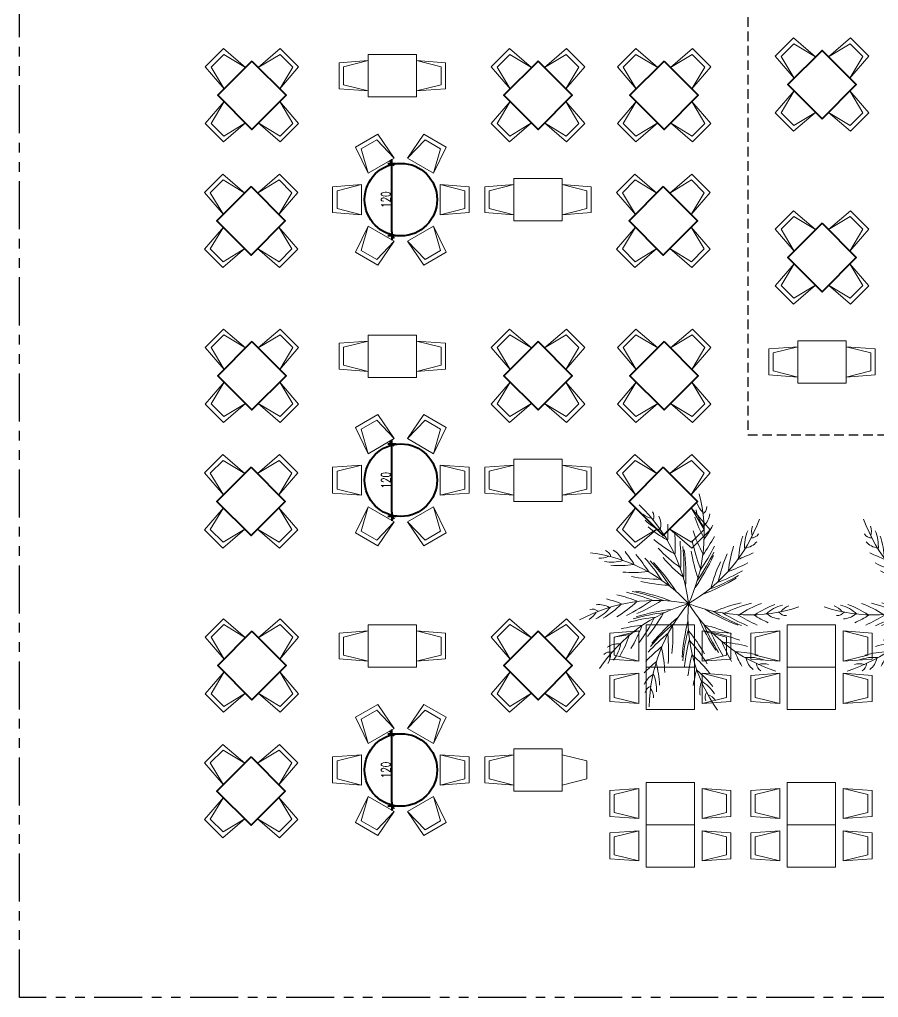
# Model space of a CAD drawing. Header units: millimetres. Extents: x 38967 to 51721, y 49836 to 53207.
# Drawn here: x 38967 to 40388, y 49836 to 51453 of the extents above; entities that cross this region are included whole.
import ezdxf

# ---------------------------------------------------------------- set-up
doc = ezdxf.new("R2010")
doc.units = ezdxf.units.MM
doc.header["$LTSCALE"] = 5
for name, pattern in [('CONTINUA', [0]), ('HIDDEN2', [4.7625, 3.175, -1.5875]), ('PHANTOM2', [31.75, 15.875, -3.175, 3.175, -3.175, 3.175, -3.175])]:
    doc.linetypes.add(name, pattern=pattern)
doc.layers.get('DEFPOINTS').update_dxf_attribs({"linetype": 'CONTINUA'})
for name, color, linetype, lineweight in [('0_agac', 99, 'Continuous', 0), ('Zf_', 1, 'Continuous', 40), ('zf_tefris', 84, 'Continuous', 5)]:
    doc.layers.add(name, color=color, linetype=linetype, lineweight=lineweight)
doc.layers.add('ax', color=1, linetype='PHANTOM2')
doc.layers.add('trace_down', color=8, linetype='HIDDEN2')
doc.styles.add('Olcu50', font='txt.shx', dxfattribs={"width": 0.7, "height": 15})
doc.dimstyles.new('Olcu50', dxfattribs={"dimtxt": 15, "dimasz": 7, "dimexe": 1.25, "dimexo": 0.625, "dimgap": 2.5, "dimtad": 1, "dimdec": 0, "dimzin": 9, "dimtxsty": 'Olcu50', "dimblk": 'CENTIK', "dimcen": 7, "dimse1": 1, "dimse2": 1, "dimclrd": 256, "dimclrt": 10, "dimazin": 2, "dimtfac": 1, "dimtdec": 0, "dimtix": 1, "dimtmove": 0, "dimatfit": 3, "dimldrblk": 'CENTIK', "dimfxl": 1, "dimlwd": -1, "dimarcsym": 0})

# ---------------------------------------------------------------- blocks, each defined once
blk = doc.blocks.new('palmiye')
at = {"layer": '0_agac'}
for centre, radius, start, end in [((653.5, 117), 678, 161.8706, 201.5936), ((-60.8, 316.9), 80.8, 308.4321, 338.3515), ((42.7, 251.4), 83.5, 182.879, 221.5346), ((8.8, 272.9), 35.1, 173.7791, 233.0395), ((-141.1, 302.1), 163.9, 317.4391, 345.0127), ((386.5, 439.9), 678, 197.8706, 237.5936), ((-377.5, 382.8), 426.3, 326.0526, 338.8318), ((-226.8, 187.1), 35.1, 209.7791, 269.0395), ((-308.9, 181.7), 80.8, 344.4321, 14.3515), ((-365.2, 122.6), 163.9, 353.4391, 21.0127), ((660.7, 553.7), 800.1, 206.1883, 211.1386), ((-463.1, 358.1), 521.1, 327.5529, 339.111), ((609.6, -472.6), 678, 110.1725, 149.8955), ((-186.7, 189.6), 83.5, 218.879, 257.5346), ((-603.9, 48.9), 426.3, 2.0526, 14.8318), ((661.2, 487.5), 800.1, 204.5673, 211.2107), ((-651.8, 317.4), 702.2, 334.6755, 344.6307), ((956.8, -207.5), 800.1, 154.4902, 159.4404), ((336.6, 90.1), 83.5, 131.1808, 169.8364), ((332.4, 130), 35.1, 122.081, 181.3414), ((323.8, 211.9), 80.8, 256.734, 286.6534), ((135.6, 797.4), 800.1, 242.1883, 247.1386), ((-658.6, -21.4), 521.1, 3.5529, 15.111), ((-787.3, -165.2), 702.2, 10.6755, 20.6307), ((667.6, 426), 800.1, 202.9483, 211.3077), ((675, 384.9), 800.1, 201.6825, 211.4019), ((-603, 227.4), 644.4, 337.0347, 347.4268), ((860.8, -292.1), 800.1, 151.2501, 159.6096), ((905.2, -249), 800.1, 152.8691, 159.5126), ((179.2, 501.3), 426.3, 274.3545, 287.1337), ((262.4, 265.8), 163.9, 265.741, 293.3146), ((174.9, 744.1), 800.1, 240.5673, 247.2107), ((-695, -209.3), 644.4, 13.0347, 23.4268), ((682.2, 354.6), 800.1, 200.5186, 211.4981), ((813.8, -347.8), 800.1, 148.8205, 159.8), ((833.2, -323.4), 800.1, 149.9844, 159.7037), ((106.8, 553.1), 521.1, 275.8548, 287.4128), ((216.2, 698.1), 800.1, 238.9483, 247.3077), ((-82.5, 581.9), 644.4, 285.3366, 295.7287), ((-42.1, 676), 702.2, 282.9774, 292.9325), ((-32.3, 543.2), 678, 234.9681, 274.6912), ((-431.3, -82.2), 80.8, 21.5297, 51.4491), ((-440.5, -163.3), 163.9, 30.5366, 58.1102), ((-586.4, -366), 426.3, 39.1502, 51.9294), ((246.3, 669.2), 800.1, 237.6825, 247.4019), ((270, 648.9), 800.1, 236.5186, 247.4981), ((552.8, -757.8), 800.1, 114.3202, 125.2997), ((582.7, -748.6), 800.1, 115.4841, 125.2035), ((623.1, -738.5), 800.1, 116.7498, 125.1093), ((684.1, -728.1), 800.1, 118.3688, 125.0123), ((750.1, -723.2), 800.1, 119.9899, 124.9402), ((-368.9, -28.4), 35.1, 246.8767, 306.1371), ((-338.5, -2.2), 83.5, 255.9765, 294.6321), ((-587.6, -455.1), 521.1, 40.6505, 52.2085), ((-603.6, -647.5), 702.2, 47.7731, 57.7282), ((-503.3, -626.9), 644.4, 50.1322, 60.5244), ((313.9, -745), 678, 75.6722, 115.3952), ((480.4, 385.1), 521.1, 241.3545, 252.9126), ((510.8, 301.4), 426.3, 239.8542, 252.6334), ((445.9, 60.2), 163.9, 231.2407, 258.8143), ((407.5, -126.6), 83.5, 96.6805, 135.3361), ((426.7, -91.3), 35.1, 87.5807, 146.8411), ((466, -19), 80.8, 222.2337, 252.1531), ((-448.1, 677), 800.1, 279.2858, 284.2361), ((-384.6, 658.3), 800.1, 277.6648, 284.3082), ((340.8, 516.1), 644.4, 250.8363, 261.2284), ((427.3, 570.7), 702.2, 248.4771, 258.4323), ((-418.9, 381.5), 678, 270.9681, 310.6912), ((-627.8, 57.1), 678, 304.0339, 343.7569), ((-323.9, 646.5), 800.1, 276.0458, 284.4052), ((-282.4, 641.6), 800.1, 274.7801, 284.4994), ((-251.3, 639.7), 800.1, 273.6161, 284.5957), ((-641.6, -266), 678, 331.6319, 11.355), ((-55.3, -805.9), 678, 43.6319, 83.355), ((-436.2, -631.2), 678, 7.6319, 47.355), ((140.4, -943.6), 800.1, 82.2799, 93.2595), ((170.6, -951.6), 800.1, 83.4439, 93.1632), ((636.5, 248.8), 644.4, 218.796, 229.1882), ((-112.1, -841.9), 644.4, 86.1322, 96.5244), ((-679.1, 314.2), 800.1, 310.7801, 320.4994), ((-652.8, 330.9), 800.1, 309.6161, 320.5957), ((-796.1, -112.9), 800.1, 342.6819, 353.6614), ((-358.7, -857.6), 800.1, 46.2799, 57.2595), ((210.3, -964.5), 800.1, 84.7096, 93.069), ((738.8, 249.2), 702.2, 216.4368, 226.392), ((267.4, -988), 800.1, 86.3286, 92.972), ((685.4, 63.7), 521.1, 209.3143, 220.8723), ((-281.4, -752.5), 521.1, 76.6505, 88.2085), ((-181.2, -917.5), 702.2, 83.7731, 93.7282), ((-771.5, 267.6), 800.1, 313.6648, 320.3082), ((-715.5, 293.7), 800.1, 312.0458, 320.4052), ((296.8, -800.8), 644.4, 119.198, 129.5901), ((-809.1, -141.3), 800.1, 343.8458, 353.5652), ((-712, -494.7), 800.1, 10.2799, 21.2595), ((-710.3, -525.9), 800.1, 11.4439, 21.1632), ((-339, -881.8), 800.1, 47.4439, 57.1632), ((743.4, -184.6), 644.4, 182.796, 193.1882), ((-314.5, -915.6), 800.1, 48.7096, 57.069), ((326, -1018.9), 800.1, 87.9496, 92.8999), ((666.7, -23.4), 426.3, 207.814, 220.5932), ((-374.1, -358.9), 80.8, 57.5297, 87.4491), ((-333.9, -429.9), 163.9, 66.5366, 94.1102), ((-332.8, -679.7), 426.3, 75.1502, 87.9294), ((-346.1, -239.7), 83.5, 291.9765, 330.6321), ((-833.9, 245.5), 800.1, 315.2858, 320.2361), ((280.2, -901.8), 702.2, 116.8388, 126.794), ((-828.4, -178.3), 800.1, 345.1116, 353.471), ((575.3, -598), 644.4, 146.796, 157.1882), ((-710.3, -567.6), 800.1, 12.7096, 21.069), ((826.5, -244.4), 702.2, 180.4368, 190.392), ((483.8, -193.5), 163.9, 199.2004, 226.774), ((352.1, -331.4), 83.5, 64.6403, 103.2959), ((387.1, -311.7), 35.1, 55.5404, 114.8009), ((458.8, -271.2), 80.8, 190.1934, 220.1128), ((-355.3, -278.7), 35.1, 282.8767, 342.1371), ((-861.1, -230.7), 800.1, 346.7306, 353.374), ((607.3, -695.2), 702.2, 144.4368, 154.392), ((674.2, -363.1), 521.1, 173.3143, 184.8723), ((-282.1, -968.2), 800.1, 50.3286, 56.972), ((106.2, -818.2), 521.1, 109.7162, 121.2743), ((414.4, -701.7), 521.1, 137.3143, 148.8723), ((-715, -629.2), 800.1, 14.3286, 20.972), ((608, -422.5), 426.3, 171.814, 184.5932), ((-252.8, -1027.7), 800.1, 51.9496, 56.8999), ((23.4, -785.3), 426.3, 108.2159, 120.9952), ((-901.4, -283.4), 800.1, 348.3516, 353.3019), ((360, -452.6), 163.9, 163.2004, 190.774), ((-113.8, -576.5), 163.9, 99.6024, 127.176), ((-227.8, -423.8), 83.5, 325.0423, 3.6979), ((325.8, -710.9), 426.3, 135.814, 148.5932), ((-726.3, -694.5), 800.1, 15.9496, 20.8999), ((172.4, -486.8), 83.5, 28.6403, 67.2959), ((-186.2, -538.9), 80.8, 90.5954, 120.5148), ((-214.2, -461.5), 35.1, 315.9424, 15.2029), ((107.5, -589.4), 163.9, 127.2004, 154.774), ((-64.4, -506.9), 83.5, 352.6403, 31.2959), ((294, -500.8), 80.8, 154.1934, 184.1128), ((212.2, -491.4), 35.1, 19.5404, 78.8009), ((25.8, -589.7), 80.8, 118.1934, 148.1128), ((-34.8, -534), 35.1, 343.5404, 42.8009)]:
    blk.add_arc(centre, radius, start, end, dxfattribs=at)
blk = doc.blocks.new('CENTIK')
for p, q in [((-1, 0), (1, 0)), ((-0.57, -0.57), (0.57, 0.57)), ((0, 1), (0, -1))]:
    blk.add_line(p, q)
blk = doc.blocks.new('*D177')
at = {"layer": 'DEFPOINTS', "color": 0, "transparency": 16777216}
for p in [(39583.4, 51215.3), (39598.3, 51215.3), (39598.3, 51095.3)]:
    blk.add_point(p, dxfattribs=at)
at = {"layer": 'Zf_', "transparency": 16777216}
blk.add_line((39583.4, 51102.3), (39583.4, 51208.3), dxfattribs=at)
at = {"layer": 'Zf_', "transparency": 16777216, "xscale": 7, "yscale": 7, "zscale": 7}
for p, rotation in [((39583.4, 51215.3), 90), ((39583.4, 51095.3), 270)]:
    blk.add_blockref('CENTIK', p, dxfattribs=dict(at, rotation=rotation))
at = {"layer": 'Zf_', "color": 10, "transparency": 16777216, "insert": (39573.4, 51155.3), "char_height": 15, "attachment_point": 5, "rotation": 90, "style": 'Olcu50'}
blk.add_mtext('120', dxfattribs=at)
blk = doc.blocks.new('*D170')
at = {"layer": 'DEFPOINTS', "color": 0, "transparency": 16777216}
for p in [(39583.4, 50751.4), (39598.3, 50751.4), (39598.3, 50631.4)]:
    blk.add_point(p, dxfattribs=at)
at = {"layer": 'Zf_', "transparency": 16777216}
blk.add_line((39583.4, 50638.4), (39583.4, 50744.4), dxfattribs=at)
at = {"layer": 'Zf_', "transparency": 16777216, "xscale": 7, "yscale": 7, "zscale": 7}
for p, rotation in [((39583.4, 50751.4), 90), ((39583.4, 50631.4), 270)]:
    blk.add_blockref('CENTIK', p, dxfattribs=dict(at, rotation=rotation))
at = {"layer": 'Zf_', "color": 10, "transparency": 16777216, "insert": (39573.4, 50691.4), "char_height": 15, "attachment_point": 5, "rotation": 90, "style": 'Olcu50'}
blk.add_mtext('120', dxfattribs=at)
blk = doc.blocks.new('*D171')
at = {"layer": 'DEFPOINTS', "color": 0, "transparency": 16777216}
for p in [(39583.4, 50272.3), (39598.3, 50272.3), (39598.3, 50152.3)]:
    blk.add_point(p, dxfattribs=at)
at = {"layer": 'Zf_', "transparency": 16777216}
blk.add_line((39583.4, 50159.3), (39583.4, 50265.3), dxfattribs=at)
at = {"layer": 'Zf_', "transparency": 16777216, "xscale": 7, "yscale": 7, "zscale": 7}
for p, rotation in [((39583.4, 50272.3), 90), ((39583.4, 50152.3), 270)]:
    blk.add_blockref('CENTIK', p, dxfattribs=dict(at, rotation=rotation))
at = {"layer": 'Zf_', "color": 10, "transparency": 16777216, "insert": (39573.4, 50212.3), "char_height": 15, "attachment_point": 5, "rotation": 90, "style": 'Olcu50'}
blk.add_mtext('120', dxfattribs=at)

msp = doc.modelspace()

# ---------------------------------------------------------------- linework, layer by layer
at = {"layer": 'ax'}
msp.add_lwpolyline([(38967.4, 52899.6), (45044.2, 52899.6), (45044.2, 49836.2), (38967.4, 49836.2)], close=True, dxfattribs=at)
at = {"layer": 'trace_down'}
msp.add_lwpolyline([(40172.4, 51766.6), (40172.4, 50766.6), (43680.4, 50766.6), (43680.4, 51766.6)], dxfattribs=at)
at = {"layer": 'Zf_'}
for p, q in [((40238.3, 51345.6, 0), (40294.9, 51402.1, 0)), ((39351.8, 51384.5, 0), (39295.3, 51327.9, 0)), ((39825.1, 51384.5, 0), (39881.7, 51327.9, 0)), ((40033.7, 51384.5, 0), (39977.1, 51327.9, 0)), ((40294.9, 51289, 0), (40238.3, 51345.6, 0)), ((39295.3, 51327.9, 0), (39351.8, 51271.4, 0)), ((39881.7, 51327.9, 0), (39825.1, 51271.4, 0)), ((39977.1, 51327.9, 0), (40033.7, 51271.4, 0)), ((39350.6, 51176.8, 0), (39294, 51120.3, 0)), ((40032.4, 51176.8, 0), (39975.9, 51120.3, 0)), ((39294, 51120.3, 0), (39350.6, 51063.7, 0)), ((39975.9, 51120.3, 0), (40032.4, 51063.7, 0)), ((40294.9, 51116.3, 0), (40238.3, 51059.7, 0)), ((40238.3, 51059.7, 0), (40294.9, 51003.1, 0)), ((39351.8, 50920.6, 0), (39295.3, 50864.1, 0)), ((39825.1, 50920.6, 0), (39881.7, 50864.1, 0)), ((40033.7, 50920.6, 0), (39977.1, 50864.1, 0)), ((39295.3, 50864.1, 0), (39351.8, 50807.5, 0)), ((39881.7, 50864.1, 0), (39825.1, 50807.5, 0)), ((39977.1, 50864.1, 0), (40033.7, 50807.5, 0)), ((39350.6, 50713, 0), (39294, 50656.4, 0)), ((40032.4, 50713, 0), (39975.9, 50656.4, 0)), ((39294, 50656.4, 0), (39350.6, 50599.8, 0)), ((39975.9, 50656.4, 0), (40032.4, 50599.8, 0)), ((39351.8, 50441.6, 0), (39295.3, 50385, 0)), ((39825.1, 50441.6, 0), (39881.7, 50385, 0)), ((39295.3, 50385, 0), (39351.8, 50328.4, 0)), ((39881.7, 50385, 0), (39825.1, 50328.4, 0)), ((39350.6, 50233.9, 0), (39294, 50177.3, 0)), ((39294, 50177.3, 0), (39350.6, 50120.8, 0))]:
    msp.add_line(p, q, dxfattribs=at)
at = {"layer": 'Zf_', "elevation": 0}
for points in [[(40294.9, 51289), (40351.4, 51345.6), (40294.9, 51402.1), (40238.3, 51345.6)], [(39351.8, 51384.5), (39408.4, 51327.9), (39351.8, 51271.4), (39295.3, 51327.9)], [(39825.1, 51384.5), (39768.5, 51327.9), (39825.1, 51271.4), (39881.7, 51327.9)], [(40033.7, 51384.5), (40090.3, 51327.9), (40033.7, 51271.4), (39977.1, 51327.9)], [(39350.6, 51176.8), (39407.1, 51120.3), (39350.6, 51063.7), (39294, 51120.3)], [(40032.4, 51176.8), (40089, 51120.3), (40032.4, 51063.7), (39975.9, 51120.3)], [(40294.9, 51116.3), (40351.4, 51059.7), (40294.9, 51003.1), (40238.3, 51059.7)], [(39351.8, 50920.6), (39408.4, 50864.1), (39351.8, 50807.5), (39295.3, 50864.1)], [(39825.1, 50920.6), (39768.5, 50864.1), (39825.1, 50807.5), (39881.7, 50864.1)], [(40033.7, 50920.6), (40090.3, 50864.1), (40033.7, 50807.5), (39977.1, 50864.1)], [(39350.6, 50713), (39407.1, 50656.4), (39350.6, 50599.8), (39294, 50656.4)], [(40032.4, 50713), (40089, 50656.4), (40032.4, 50599.8), (39975.9, 50656.4)], [(39351.8, 50441.6), (39408.4, 50385), (39351.8, 50328.4), (39295.3, 50385)], [(39825.1, 50441.6), (39768.5, 50385), (39825.1, 50328.4), (39881.7, 50385)], [(39350.6, 50233.9), (39407.1, 50177.3), (39350.6, 50120.8), (39294, 50177.3)]]:
    msp.add_lwpolyline(points, close=True, dxfattribs=at)
at = {"layer": 'Zf_'}
for centre in [(39598.3, 51155.3, 0), (39598.3, 50691.4, 0), (39598.3, 50212.3, 0)]:
    msp.add_circle(centre, 60, dxfattribs=at)
at = {"layer": 'zf_tefris'}
for p, q in [((39785.1, 51190.3, 0), (39865.1, 51190.3, 0)), ((39865.1, 51190.3, 0), (39785.1, 51190.3, 0)), ((39785.1, 51190.3, 0), (39785.1, 51120.3, 0)), ((39865.1, 51120.3, 0), (39865.1, 51190.3, 0)), ((39865.1, 51120.3, 0), (39785.1, 51120.3, 0)), ((39785.1, 51120.3, 0), (39865.1, 51120.3, 0)), ((40334.9, 50922, 0), (40254.9, 50922, 0)), ((40254.9, 50922, 0), (40334.9, 50922, 0)), ((40254.9, 50852, 0), (40254.9, 50922, 0)), ((40334.9, 50922, 0), (40334.9, 50852, 0)), ((40254.9, 50852, 0), (40334.9, 50852, 0)), ((40334.9, 50852, 0), (40254.9, 50852, 0)), ((39785.1, 50726.4, 0), (39865.1, 50726.4, 0)), ((39865.1, 50726.4, 0), (39785.1, 50726.4, 0)), ((39785.1, 50726.4, 0), (39785.1, 50656.4, 0)), ((39865.1, 50656.4, 0), (39865.1, 50726.4, 0)), ((39865.1, 50656.4, 0), (39785.1, 50656.4, 0)), ((39785.1, 50656.4, 0), (39865.1, 50656.4, 0)), ((40004, 50382.1, 0), (40004, 50452.1, 0)), ((40084, 50452.1, 0), (40004, 50452.1, 0)), ((40084, 50452.1, 0), (40084, 50382.1, 0)), ((40084, 50382.1, 0), (40084, 50452.1, 0)), ((40237.5, 50382.1, 0), (40237.5, 50452.1, 0)), ((40317.5, 50452.1, 0), (40237.5, 50452.1, 0)), ((40317.5, 50452.1, 0), (40317.5, 50382.1, 0)), ((40317.5, 50382.1, 0), (40317.5, 50452.1, 0)), ((40084, 50382.1, 0), (40004, 50382.1, 0)), ((40004, 50382.1, 0), (40084, 50382.1, 0)), ((40004, 50312.1, 0), (40004, 50382.1, 0)), ((40084, 50382.1, 0), (40084, 50312.1, 0)), ((40317.5, 50382.1, 0), (40237.5, 50382.1, 0)), ((40237.5, 50382.1, 0), (40317.5, 50382.1, 0)), ((40237.5, 50312.1, 0), (40237.5, 50382.1, 0)), ((40317.5, 50382.1, 0), (40317.5, 50312.1, 0)), ((40004, 50312.1, 0), (40084, 50312.1, 0)), ((40084, 50312.1, 0), (40004, 50312.1, 0)), ((40084, 50312.1, 0), (40004, 50312.1, 0)), ((40004, 50312.1, 0), (40084, 50312.1, 0)), ((40237.5, 50312.1, 0), (40317.5, 50312.1, 0)), ((40317.5, 50312.1, 0), (40237.5, 50312.1, 0)), ((40317.5, 50312.1, 0), (40237.5, 50312.1, 0)), ((40237.5, 50312.1, 0), (40317.5, 50312.1, 0)), ((39785.1, 50247.3, 0), (39865.1, 50247.3, 0)), ((39865.1, 50247.3, 0), (39785.1, 50247.3, 0)), ((39785.1, 50247.3, 0), (39785.1, 50177.3, 0)), ((39865.1, 50177.3, 0), (39865.1, 50247.3, 0)), ((40004, 50121.8, 0), (40004, 50191.8, 0)), ((40084, 50191.8, 0), (40004, 50191.8, 0)), ((40084, 50191.8, 0), (40084, 50121.8, 0)), ((40084, 50121.8, 0), (40084, 50191.8, 0)), ((40237.5, 50121.8, 0), (40237.5, 50191.8, 0)), ((40317.5, 50191.8, 0), (40237.5, 50191.8, 0)), ((40317.5, 50191.8, 0), (40317.5, 50121.8, 0)), ((40317.5, 50121.8, 0), (40317.5, 50191.8, 0)), ((39865.1, 50177.3, 0), (39785.1, 50177.3, 0)), ((39785.1, 50177.3, 0), (39865.1, 50177.3, 0)), ((40084, 50121.8, 0), (40004, 50121.8, 0)), ((40004, 50121.8, 0), (40084, 50121.8, 0)), ((40004, 50051.8, 0), (40004, 50121.8, 0)), ((40084, 50121.8, 0), (40084, 50051.8, 0)), ((40317.5, 50121.8, 0), (40237.5, 50121.8, 0)), ((40237.5, 50121.8, 0), (40317.5, 50121.8, 0)), ((40237.5, 50051.8, 0), (40237.5, 50121.8, 0)), ((40317.5, 50121.8, 0), (40317.5, 50051.8, 0)), ((40004, 50051.8, 0), (40084, 50051.8, 0)), ((40084, 50051.8, 0), (40004, 50051.8, 0)), ((40084, 50051.8, 0), (40004, 50051.8, 0)), ((40004, 50051.8, 0), (40084, 50051.8, 0)), ((40237.5, 50051.8, 0), (40317.5, 50051.8, 0)), ((40317.5, 50051.8, 0), (40237.5, 50051.8, 0)), ((40317.5, 50051.8, 0), (40237.5, 50051.8, 0)), ((40237.5, 50051.8, 0), (40317.5, 50051.8, 0))]:
    msp.add_line(p, q, dxfattribs=at)
at = {"layer": 'zf_tefris', "elevation": 0}
for points in [[(40217.6, 51392.5), (40247.9, 51422.8), (40284.3, 51391.5), (40248.9, 51356.2)], [(40372.1, 51392.5), (40341.8, 51422.8), (40305.5, 51391.5), (40340.8, 51356.2)], [(39304.9, 51405.2), (39274.6, 51374.9), (39305.9, 51338.5), (39341.2, 51373.9)], [(39398.8, 51405.2), (39429.1, 51374.9), (39397.8, 51338.5), (39362.4, 51373.9)], [(39778.1, 51405.2), (39747.8, 51374.9), (39779.1, 51338.5), (39814.5, 51373.9)], [(39872.1, 51405.2), (39902.4, 51374.9), (39871.1, 51338.5), (39835.7, 51373.9)], [(39986.7, 51405.2), (39956.4, 51374.9), (39987.7, 51338.5), (40023.1, 51373.9)], [(40080.7, 51405.2), (40111, 51374.9), (40079.6, 51338.5), (40044.3, 51373.9)], [(40227.3, 51392.1), (40248.3, 51413.1), (40284.3, 51391.5), (40248.9, 51356.2)], [(40362.5, 51392.1), (40341.4, 51413.1), (40305.5, 51391.5), (40340.8, 51356.2)], [(39305.3, 51395.5), (39284.2, 51374.5), (39305.9, 51338.5), (39341.2, 51373.9)], [(39398.4, 51395.5), (39419.4, 51374.5), (39397.8, 51338.5), (39362.4, 51373.9)], [(39496.3, 51338.7), (39496.3, 51381.6), (39544.2, 51385.1), (39544.2, 51335.1)], [(39503.4, 51345.3), (39503.4, 51375), (39544.2, 51385.1), (39544.2, 51335.1)], [(39624.2, 51325.1), (39624.2, 51395.1), (39544.2, 51395.1), (39544.2, 51325.1)], [(39672, 51338.7), (39672, 51381.6), (39624.2, 51385.1), (39624.2, 51335.1)], [(39664.9, 51345.3), (39664.9, 51375), (39624.2, 51385.1), (39624.2, 51335.1)], [(39778.5, 51395.5), (39757.5, 51374.5), (39779.1, 51338.5), (39814.5, 51373.9)], [(39871.7, 51395.5), (39892.7, 51374.5), (39871.1, 51338.5), (39835.7, 51373.9)], [(39987.1, 51395.5), (39966.1, 51374.5), (39987.7, 51338.5), (40023.1, 51373.9)], [(40080.3, 51395.5), (40101.3, 51374.5), (40079.6, 51338.5), (40044.3, 51373.9)], [(40247.9, 51268.3), (40217.6, 51298.6), (40248.9, 51335), (40284.3, 51299.6)], [(40248.3, 51278), (40227.3, 51299), (40248.9, 51335), (40284.3, 51299.6)], [(40341.8, 51268.3), (40372.1, 51298.6), (40340.8, 51335), (40305.5, 51299.6)], [(40341.4, 51278), (40362.5, 51299), (40340.8, 51335), (40305.5, 51299.6)], [(39274.6, 51281), (39304.9, 51250.7), (39341.2, 51282), (39305.9, 51317.3)], [(39284.2, 51281.4), (39305.3, 51260.4), (39341.2, 51282), (39305.9, 51317.3)], [(39429.1, 51281), (39398.8, 51250.7), (39362.4, 51282), (39397.8, 51317.3)], [(39419.4, 51281.4), (39398.4, 51260.4), (39362.4, 51282), (39397.8, 51317.3)], [(39747.8, 51281), (39778.1, 51250.7), (39814.5, 51282), (39779.1, 51317.3)], [(39757.5, 51281.4), (39778.5, 51260.4), (39814.5, 51282), (39779.1, 51317.3)], [(39902.4, 51281), (39872.1, 51250.7), (39835.7, 51282), (39871.1, 51317.3)], [(39892.7, 51281.4), (39871.7, 51260.4), (39835.7, 51282), (39871.1, 51317.3)], [(39956.4, 51281), (39986.7, 51250.7), (40023.1, 51282), (39987.7, 51317.3)], [(39966.1, 51281.4), (39987.1, 51260.4), (40023.1, 51282), (39987.7, 51317.3)], [(40111, 51281), (40080.7, 51250.7), (40044.3, 51282), (40079.6, 51317.3)], [(40101.3, 51281.4), (40080.3, 51260.4), (40044.3, 51282), (40079.6, 51317.3)], [(39560.4, 51263.7), (39523.3, 51242.3), (39544.1, 51199.1), (39587.4, 51224.1)], [(39673.3, 51242.3), (39636.2, 51263.7), (39609.1, 51224.1), (39652.4, 51199.1)], [(39558.3, 51254.3), (39532.6, 51239.4), (39544.1, 51199.1), (39587.4, 51224.1)], [(39664, 51239.4), (39638.3, 51254.3), (39609.1, 51224.1), (39652.4, 51199.1)], [(39303.6, 51197.6), (39273.3, 51167.3), (39304.6, 51130.9), (39340, 51166.2)], [(39397.5, 51197.6), (39427.8, 51167.3), (39396.5, 51130.9), (39361.2, 51166.2)], [(39865.1, 51120.3), (39865.1, 51190.3), (39785.1, 51190.3), (39785.1, 51120.3)], [(39985.5, 51197.6), (39955.1, 51167.3), (39986.5, 51130.9), (40021.8, 51166.2)], [(40079.4, 51197.6), (40109.7, 51167.3), (40078.4, 51130.9), (40043, 51166.2)], [(39304, 51187.9), (39283, 51166.8), (39304.6, 51130.9), (39340, 51166.2)], [(39397.1, 51187.9), (39418.1, 51166.8), (39396.5, 51130.9), (39361.2, 51166.2)], [(39485.4, 51176.7), (39485.4, 51133.8), (39533.3, 51130.3), (39533.3, 51180.3)], [(39492.6, 51170.1), (39492.6, 51140.4), (39533.3, 51130.3), (39533.3, 51180.3)], [(39711.2, 51133.8), (39711.2, 51176.7), (39663.3, 51180.3), (39663.3, 51130.3)], [(39704, 51140.4), (39704, 51170.1), (39663.3, 51180.3), (39663.3, 51130.3)], [(39737.2, 51133.8), (39737.2, 51176.7), (39785.1, 51180.3), (39785.1, 51130.3)], [(39744.4, 51140.4), (39744.4, 51170.1), (39785.1, 51180.3), (39785.1, 51130.3)], [(39913, 51133.8), (39913, 51176.7), (39865.1, 51180.3), (39865.1, 51130.3)], [(39905.8, 51140.4), (39905.8, 51170.1), (39865.1, 51180.3), (39865.1, 51130.3)], [(39985.9, 51187.9), (39964.8, 51166.8), (39986.5, 51130.9), (40021.8, 51166.2)], [(40079, 51187.9), (40100, 51166.8), (40078.4, 51130.9), (40043, 51166.2)], [(40247.9, 51137), (40217.6, 51106.7), (40248.9, 51070.3), (40284.3, 51105.7)], [(40248.3, 51127.3), (40227.3, 51106.3), (40248.9, 51070.3), (40284.3, 51105.7)], [(40341.8, 51137), (40372.1, 51106.7), (40340.8, 51070.3), (40305.5, 51105.7)], [(40341.4, 51127.3), (40362.5, 51106.3), (40340.8, 51070.3), (40305.5, 51105.7)], [(39273.3, 51073.3), (39303.6, 51043), (39340, 51074.3), (39304.6, 51109.7)], [(39283, 51073.7), (39304, 51052.7), (39340, 51074.3), (39304.6, 51109.7)], [(39427.8, 51073.3), (39397.5, 51043), (39361.2, 51074.3), (39396.5, 51109.7)], [(39418.1, 51073.7), (39397.1, 51052.7), (39361.2, 51074.3), (39396.5, 51109.7)], [(39523.3, 51068.3), (39560.4, 51046.8), (39587.4, 51086.5), (39544.1, 51111.5)], [(39532.6, 51071.2), (39558.3, 51056.3), (39587.4, 51086.5), (39544.1, 51111.5)], [(39636.2, 51046.8), (39673.3, 51068.3), (39652.4, 51111.5), (39609.1, 51086.5)], [(39638.3, 51056.3), (39664, 51071.2), (39652.4, 51111.5), (39609.1, 51086.5)], [(39955.1, 51073.3), (39985.5, 51043), (40021.8, 51074.3), (39986.5, 51109.7)], [(39964.8, 51073.7), (39985.9, 51052.7), (40021.8, 51074.3), (39986.5, 51109.7)], [(40109.7, 51073.3), (40079.4, 51043), (40043, 51074.3), (40078.4, 51109.7)], [(40100, 51073.7), (40079, 51052.7), (40043, 51074.3), (40078.4, 51109.7)], [(40217.6, 51012.7), (40247.9, 50982.4), (40284.3, 51013.7), (40248.9, 51049.1)], [(40227.3, 51013.1), (40248.3, 50992.1), (40284.3, 51013.7), (40248.9, 51049.1)], [(40372.1, 51012.7), (40341.8, 50982.4), (40305.5, 51013.7), (40340.8, 51049.1)], [(40362.5, 51013.1), (40341.4, 50992.1), (40305.5, 51013.7), (40340.8, 51049.1)], [(39304.9, 50941.3), (39274.6, 50911), (39305.9, 50874.7), (39341.2, 50910)], [(39305.3, 50931.6), (39284.2, 50910.6), (39305.9, 50874.7), (39341.2, 50910)], [(39398.8, 50941.3), (39429.1, 50911), (39397.8, 50874.7), (39362.4, 50910)], [(39398.4, 50931.6), (39419.4, 50910.6), (39397.8, 50874.7), (39362.4, 50910)], [(39624.2, 50861.3), (39624.2, 50931.3), (39544.2, 50931.3), (39544.2, 50861.3)], [(39778.1, 50941.3), (39747.8, 50911), (39779.1, 50874.7), (39814.5, 50910)], [(39778.5, 50931.6), (39757.5, 50910.6), (39779.1, 50874.7), (39814.5, 50910)], [(39872.1, 50941.3), (39902.4, 50911), (39871.1, 50874.7), (39835.7, 50910)], [(39871.7, 50931.6), (39892.7, 50910.6), (39871.1, 50874.7), (39835.7, 50910)], [(39986.7, 50941.3), (39956.4, 50911), (39987.7, 50874.7), (40023.1, 50910)], [(39987.1, 50931.6), (39966.1, 50910.6), (39987.7, 50874.7), (40023.1, 50910)], [(40080.7, 50941.3), (40111, 50911), (40079.6, 50874.7), (40044.3, 50910)], [(40080.3, 50931.6), (40101.3, 50910.6), (40079.6, 50874.7), (40044.3, 50910)], [(39496.3, 50874.8), (39496.3, 50917.7), (39544.2, 50921.3), (39544.2, 50871.3)], [(39503.4, 50881.4), (39503.4, 50911.1), (39544.2, 50921.3), (39544.2, 50871.3)], [(39672, 50874.8), (39672, 50917.7), (39624.2, 50921.3), (39624.2, 50871.3)], [(39664.9, 50881.4), (39664.9, 50911.1), (39624.2, 50921.3), (39624.2, 50871.3)], [(40207, 50865.6), (40207, 50908.5), (40254.9, 50912), (40254.9, 50862)], [(40214.2, 50872.2), (40214.2, 50901.9), (40254.9, 50912), (40254.9, 50862)], [(40382.7, 50865.6), (40382.7, 50908.5), (40334.9, 50912), (40334.9, 50862)], [(40375.6, 50872.2), (40375.6, 50901.9), (40334.9, 50912), (40334.9, 50862)], [(39274.6, 50817.1), (39304.9, 50786.8), (39341.2, 50818.1), (39305.9, 50853.5)], [(39284.2, 50817.5), (39305.3, 50796.5), (39341.2, 50818.1), (39305.9, 50853.5)], [(39429.1, 50817.1), (39398.8, 50786.8), (39362.4, 50818.1), (39397.8, 50853.5)], [(39419.4, 50817.5), (39398.4, 50796.5), (39362.4, 50818.1), (39397.8, 50853.5)], [(39747.8, 50817.1), (39778.1, 50786.8), (39814.5, 50818.1), (39779.1, 50853.5)], [(39757.5, 50817.5), (39778.5, 50796.5), (39814.5, 50818.1), (39779.1, 50853.5)], [(39902.4, 50817.1), (39872.1, 50786.8), (39835.7, 50818.1), (39871.1, 50853.5)], [(39892.7, 50817.5), (39871.7, 50796.5), (39835.7, 50818.1), (39871.1, 50853.5)], [(39956.4, 50817.1), (39986.7, 50786.8), (40023.1, 50818.1), (39987.7, 50853.5)], [(39966.1, 50817.5), (39987.1, 50796.5), (40023.1, 50818.1), (39987.7, 50853.5)], [(40111, 50817.1), (40080.7, 50786.8), (40044.3, 50818.1), (40079.6, 50853.5)], [(40101.3, 50817.5), (40080.3, 50796.5), (40044.3, 50818.1), (40079.6, 50853.5)], [(39560.4, 50799.9), (39523.3, 50778.4), (39544.1, 50735.2), (39587.4, 50760.2)], [(39558.3, 50790.4), (39532.6, 50775.5), (39544.1, 50735.2), (39587.4, 50760.2)], [(39673.3, 50778.4), (39636.2, 50799.9), (39609.1, 50760.2), (39652.4, 50735.2)], [(39664, 50775.5), (39638.3, 50790.4), (39609.1, 50760.2), (39652.4, 50735.2)], [(39303.6, 50733.7), (39273.3, 50703.4), (39304.6, 50667), (39340, 50702.4)], [(39304, 50724), (39283, 50703), (39304.6, 50667), (39340, 50702.4)], [(39397.5, 50733.7), (39427.8, 50703.4), (39396.5, 50667), (39361.2, 50702.4)], [(39397.1, 50724), (39418.1, 50703), (39396.5, 50667), (39361.2, 50702.4)], [(39865.1, 50656.4), (39865.1, 50726.4), (39785.1, 50726.4), (39785.1, 50656.4)], [(39985.5, 50733.7), (39955.1, 50703.4), (39986.5, 50667), (40021.8, 50702.4)], [(39985.9, 50724), (39964.8, 50703), (39986.5, 50667), (40021.8, 50702.4)], [(40079.4, 50733.7), (40109.7, 50703.4), (40078.4, 50667), (40043, 50702.4)], [(40079, 50724), (40100, 50703), (40078.4, 50667), (40043, 50702.4)], [(39485.4, 50712.8), (39485.4, 50670), (39533.3, 50666.4), (39533.3, 50716.4)], [(39492.6, 50706.3), (39492.6, 50676.5), (39533.3, 50666.4), (39533.3, 50716.4)], [(39711.2, 50670), (39711.2, 50712.8), (39663.3, 50716.4), (39663.3, 50666.4)], [(39704, 50676.5), (39704, 50706.3), (39663.3, 50716.4), (39663.3, 50666.4)], [(39737.2, 50670), (39737.2, 50712.8), (39785.1, 50716.4), (39785.1, 50666.4)], [(39744.4, 50676.5), (39744.4, 50706.3), (39785.1, 50716.4), (39785.1, 50666.4)], [(39913, 50670), (39913, 50712.8), (39865.1, 50716.4), (39865.1, 50666.4)], [(39905.8, 50676.5), (39905.8, 50706.3), (39865.1, 50716.4), (39865.1, 50666.4)], [(39273.3, 50609.4), (39303.6, 50579.1), (39340, 50610.4), (39304.6, 50645.8)], [(39283, 50609.8), (39304, 50588.8), (39340, 50610.4), (39304.6, 50645.8)], [(39427.8, 50609.4), (39397.5, 50579.1), (39361.2, 50610.4), (39396.5, 50645.8)], [(39418.1, 50609.8), (39397.1, 50588.8), (39361.2, 50610.4), (39396.5, 50645.8)], [(39523.3, 50604.4), (39560.4, 50583), (39587.4, 50622.6), (39544.1, 50647.6)], [(39532.6, 50607.3), (39558.3, 50592.4), (39587.4, 50622.6), (39544.1, 50647.6)], [(39636.2, 50583), (39673.3, 50604.4), (39652.4, 50647.6), (39609.1, 50622.6)], [(39638.3, 50592.4), (39664, 50607.3), (39652.4, 50647.6), (39609.1, 50622.6)], [(39955.1, 50609.4), (39985.5, 50579.1), (40021.8, 50610.4), (39986.5, 50645.8)], [(39964.8, 50609.8), (39985.9, 50588.8), (40021.8, 50610.4), (39986.5, 50645.8)], [(40109.7, 50609.4), (40079.4, 50579.1), (40043, 50610.4), (40078.4, 50645.8)], [(40100, 50609.8), (40079, 50588.8), (40043, 50610.4), (40078.4, 50645.8)], [(39304.9, 50462.3), (39274.6, 50432), (39305.9, 50395.6), (39341.2, 50431)], [(39398.8, 50462.3), (39429.1, 50432), (39397.8, 50395.6), (39362.4, 50431)], [(39778.1, 50462.3), (39747.8, 50432), (39779.1, 50395.6), (39814.5, 50431)], [(39872.1, 50462.3), (39902.4, 50432), (39871.1, 50395.6), (39835.7, 50431)], [(39305.3, 50452.6), (39284.2, 50431.6), (39305.9, 50395.6), (39341.2, 50431)], [(39398.4, 50452.6), (39419.4, 50431.6), (39397.8, 50395.6), (39362.4, 50431)], [(39624.2, 50382.2), (39624.2, 50452.2), (39544.2, 50452.2), (39544.2, 50382.2)], [(39778.5, 50452.6), (39757.5, 50431.6), (39779.1, 50395.6), (39814.5, 50431)], [(39871.7, 50452.6), (39892.7, 50431.6), (39871.1, 50395.6), (39835.7, 50431)], [(39496.3, 50395.8), (39496.3, 50438.6), (39544.2, 50442.2), (39544.2, 50392.2)], [(39503.4, 50402.3), (39503.4, 50432), (39544.2, 50442.2), (39544.2, 50392.2)], [(39672, 50395.8), (39672, 50438.6), (39624.2, 50442.2), (39624.2, 50392.2)], [(39664.9, 50402.3), (39664.9, 50432), (39624.2, 50442.2), (39624.2, 50392.2)], [(39943.8, 50395.6), (39943.8, 50438.5), (39991.7, 50442.1), (39991.7, 50392.1)], [(39951, 50402.2), (39951, 50431.9), (39991.7, 50442.1), (39991.7, 50392.1)], [(40144.2, 50395.6), (40144.2, 50438.5), (40096.4, 50442.1), (40096.4, 50392.1)], [(40137.1, 50402.2), (40137.1, 50431.9), (40096.4, 50442.1), (40096.4, 50392.1)], [(40177.3, 50395.6), (40177.3, 50438.5), (40225.1, 50442.1), (40225.1, 50392.1)], [(40184.4, 50402.2), (40184.4, 50431.9), (40225.1, 50442.1), (40225.1, 50392.1)], [(40377.7, 50395.6), (40377.7, 50438.5), (40329.8, 50442.1), (40329.8, 50392.1)], [(40370.5, 50402.2), (40370.5, 50431.9), (40329.8, 50442.1), (40329.8, 50392.1)], [(39274.6, 50338), (39304.9, 50307.7), (39341.2, 50339), (39305.9, 50374.4)], [(39284.2, 50338.4), (39305.3, 50317.4), (39341.2, 50339), (39305.9, 50374.4)], [(39429.1, 50338), (39398.8, 50307.7), (39362.4, 50339), (39397.8, 50374.4)], [(39419.4, 50338.4), (39398.4, 50317.4), (39362.4, 50339), (39397.8, 50374.4)], [(39747.8, 50338), (39778.1, 50307.7), (39814.5, 50339), (39779.1, 50374.4)], [(39757.5, 50338.4), (39778.5, 50317.4), (39814.5, 50339), (39779.1, 50374.4)], [(39902.4, 50338), (39872.1, 50307.7), (39835.7, 50339), (39871.1, 50374.4)], [(39892.7, 50338.4), (39871.7, 50317.4), (39835.7, 50339), (39871.1, 50374.4)], [(39943.8, 50368.5), (39943.8, 50325.6), (39991.7, 50322.1), (39991.7, 50372.1)], [(39951, 50361.9), (39951, 50332.2), (39991.7, 50322.1), (39991.7, 50372.1)], [(40144.2, 50368.5), (40144.2, 50325.6), (40096.4, 50322.1), (40096.4, 50372.1)], [(40137.1, 50361.9), (40137.1, 50332.2), (40096.4, 50322.1), (40096.4, 50372.1)], [(40177.3, 50368.5), (40177.3, 50325.6), (40225.1, 50322.1), (40225.1, 50372.1)], [(40184.4, 50361.9), (40184.4, 50332.2), (40225.1, 50322.1), (40225.1, 50372.1)], [(40377.7, 50368.5), (40377.7, 50325.6), (40329.8, 50322.1), (40329.8, 50372.1)], [(40370.5, 50361.9), (40370.5, 50332.2), (40329.8, 50322.1), (40329.8, 50372.1)], [(39560.4, 50320.8), (39523.3, 50299.4), (39544.1, 50256.1), (39587.4, 50281.1)], [(39673.3, 50299.4), (39636.2, 50320.8), (39609.1, 50281.1), (39652.4, 50256.1)], [(39558.3, 50311.3), (39532.6, 50296.5), (39544.1, 50256.1), (39587.4, 50281.1)], [(39664, 50296.5), (39638.3, 50311.3), (39609.1, 50281.1), (39652.4, 50256.1)], [(39303.6, 50254.6), (39273.3, 50224.3), (39304.6, 50187.9), (39340, 50223.3)], [(39397.5, 50254.6), (39427.8, 50224.3), (39396.5, 50187.9), (39361.2, 50223.3)], [(39304, 50244.9), (39283, 50223.9), (39304.6, 50187.9), (39340, 50223.3)], [(39397.1, 50244.9), (39418.1, 50223.9), (39396.5, 50187.9), (39361.2, 50223.3)], [(39485.4, 50233.8), (39485.4, 50190.9), (39533.3, 50187.3), (39533.3, 50237.3)], [(39492.6, 50227.2), (39492.6, 50197.5), (39533.3, 50187.3), (39533.3, 50237.3)], [(39711.2, 50190.9), (39711.2, 50233.8), (39663.3, 50237.3), (39663.3, 50187.3)], [(39704, 50197.5), (39704, 50227.2), (39663.3, 50237.3), (39663.3, 50187.3)], [(39737.2, 50190.9), (39737.2, 50233.8), (39785.1, 50237.3), (39785.1, 50187.3)], [(39744.4, 50197.5), (39744.4, 50227.2), (39785.1, 50237.3), (39785.1, 50187.3)], [(39865.1, 50177.3), (39865.1, 50247.3), (39785.1, 50247.3), (39785.1, 50177.3)], [(39905.8, 50197.5), (39905.8, 50227.2), (39865.1, 50237.3), (39865.1, 50187.3)], [(39943.8, 50135.3), (39943.8, 50178.2), (39991.7, 50181.8), (39991.7, 50131.8)], [(39951, 50141.9), (39951, 50171.6), (39991.7, 50181.8), (39991.7, 50131.8)], [(40144.2, 50135.3), (40144.2, 50178.2), (40096.4, 50181.8), (40096.4, 50131.8)], [(40137.1, 50141.9), (40137.1, 50171.6), (40096.4, 50181.8), (40096.4, 50131.8)], [(40177.3, 50135.3), (40177.3, 50178.2), (40225.1, 50181.8), (40225.1, 50131.8)], [(40184.4, 50141.9), (40184.4, 50171.6), (40225.1, 50181.8), (40225.1, 50131.8)], [(40377.7, 50135.3), (40377.7, 50178.2), (40329.8, 50181.8), (40329.8, 50131.8)], [(40370.5, 50141.9), (40370.5, 50171.6), (40329.8, 50181.8), (40329.8, 50131.8)], [(39273.3, 50130.4), (39303.6, 50100.1), (39340, 50131.4), (39304.6, 50166.7)], [(39283, 50130.8), (39304, 50109.8), (39340, 50131.4), (39304.6, 50166.7)], [(39427.8, 50130.4), (39397.5, 50100.1), (39361.2, 50131.4), (39396.5, 50166.7)], [(39418.1, 50130.8), (39397.1, 50109.8), (39361.2, 50131.4), (39396.5, 50166.7)], [(39523.3, 50125.3), (39560.4, 50103.9), (39587.4, 50143.5), (39544.1, 50168.5)], [(39532.6, 50128.2), (39558.3, 50113.4), (39587.4, 50143.5), (39544.1, 50168.5)], [(39636.2, 50103.9), (39673.3, 50125.3), (39652.4, 50168.5), (39609.1, 50143.5)], [(39638.3, 50113.4), (39664, 50128.2), (39652.4, 50168.5), (39609.1, 50143.5)], [(39943.8, 50108.2), (39943.8, 50065.3), (39991.7, 50061.8), (39991.7, 50111.8)], [(39951, 50101.6), (39951, 50071.9), (39991.7, 50061.8), (39991.7, 50111.8)], [(40144.2, 50108.2), (40144.2, 50065.3), (40096.4, 50061.8), (40096.4, 50111.8)], [(40137.1, 50101.6), (40137.1, 50071.9), (40096.4, 50061.8), (40096.4, 50111.8)], [(40177.3, 50108.2), (40177.3, 50065.3), (40225.1, 50061.8), (40225.1, 50111.8)], [(40184.4, 50101.6), (40184.4, 50071.9), (40225.1, 50061.8), (40225.1, 50111.8)], [(40377.7, 50108.2), (40377.7, 50065.3), (40329.8, 50061.8), (40329.8, 50111.8)], [(40370.5, 50101.6), (40370.5, 50071.9), (40329.8, 50061.8), (40329.8, 50111.8)]]:
    msp.add_lwpolyline(points, close=True, dxfattribs=at)

# ---------------------------------------------------------------- block references
at = {"layer": '0_agac', "yscale": 0.3960000000006403}
for p, xscale, zscale, rotation in [((40126.5, 50478.2, 0), -0.3960000000006403, 0.396, 270), ((40428.5, 50478.2, 0), 0.3960000000006403, 0.3960000000006403, 90)]:
    msp.add_blockref('palmiye', p, dxfattribs=dict(at, xscale=xscale, zscale=zscale, rotation=rotation))

# ---------------------------------------------------------------- dimensions: what is measured, and where the dimension line sits
at = {"layer": 'Zf_'}
for base, p1, p2, picture, middle in [((39583.4, 51215.3, 0), (39598.3, 51095.3, 0), (39598.3, 51215.3, 0), '*D177', (39573.4, 51155.3, 0)), ((39583.4, 50751.4, 0), (39598.3, 50631.4, 0), (39598.3, 50751.4, 0), '*D170', (39573.4, 50691.4, 0)), ((39583.4, 50272.3, 0), (39598.3, 50152.3, 0), (39598.3, 50272.3, 0), '*D171', (39573.4, 50212.3, 0))]:
    dim = msp.add_linear_dim(base=base, p1=p1, p2=p2, angle=270, dimstyle='Olcu50', override={"dimfxl": 10}, dxfattribs=at)
    dim.commit()
    dim.dimension.update_dxf_attribs({"geometry": picture, "text_midpoint": middle})

doc.saveas('drawing.dxf')
